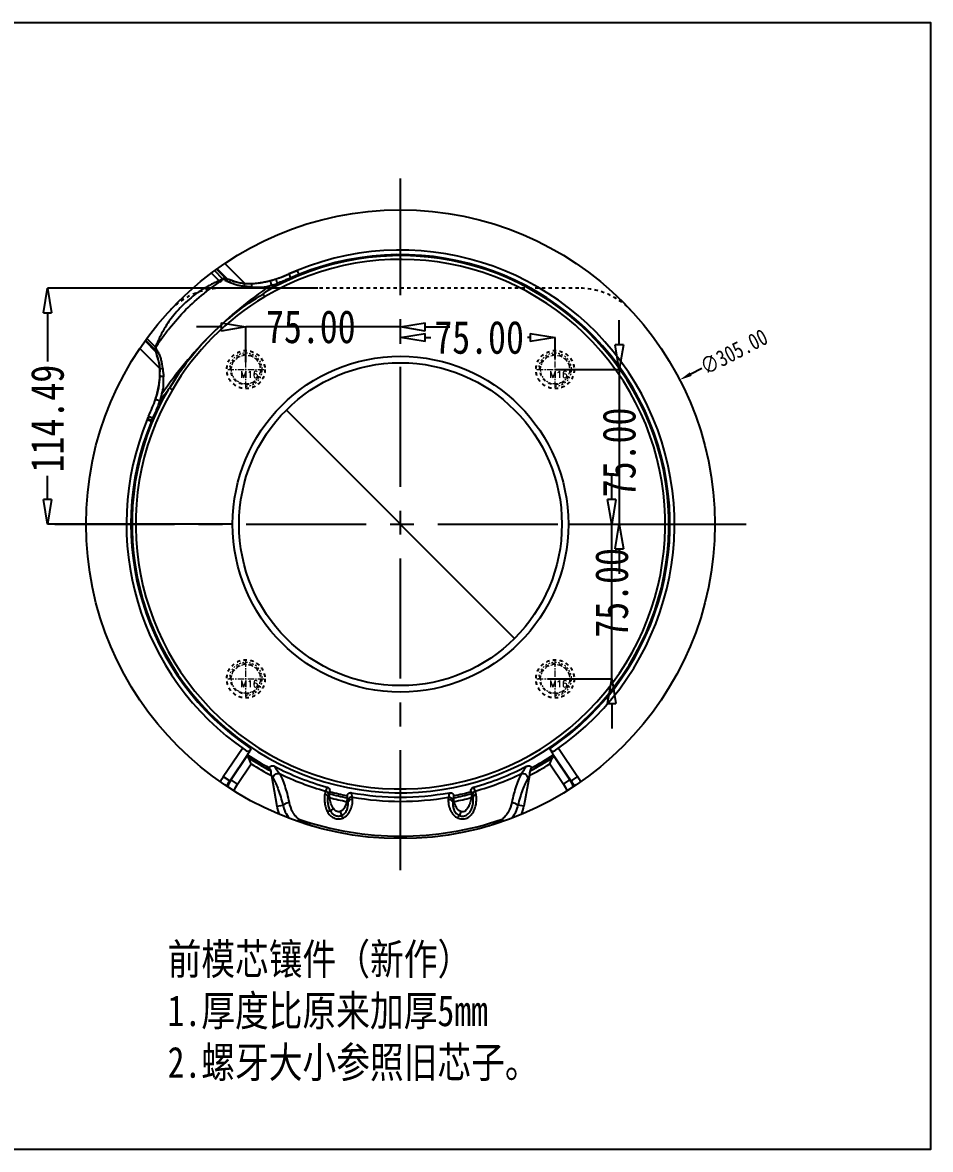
# Model space of a CAD drawing. Header units: millimetres. Extents: x 1540 to 3369, y -3458 to 1222.
# Drawn here: x 2300 to 2741, y -2114 to -1568 of the extents above; entities that cross this region are included whole.
import ezdxf

# ---------------------------------------------------------------- set-up
doc = ezdxf.new("R2010")
doc.units = ezdxf.units.MM
doc.header["$LTSCALE"] = 16.335
doc.header["$PDMODE"] = 3
doc.header["$PDSIZE"] = 0.3125
doc.linetypes.add('CENTER', pattern=[0.6, 0.375, -0.075, 0.075, -0.075])
doc.linetypes.add('HIDDEN', pattern=[0.2, 0.1, -0.1])
doc.layers.get('0').update_dxf_attribs({"linetype": 'CONTINUOUS'})
doc.layers.get('Defpoints').update_dxf_attribs({"linetype": 'CONTINUOUS'})
doc.layers.add('DEFAULT_2', color=8, linetype='HIDDEN')
doc.layers.add('screw', color=33, linetype='CONTINUOUS', lineweight=13)
doc.styles.get("Standard").update_dxf_attribs({"font": 'txt', "width": 0.8})
doc.styles.add('TXT', font='txt.shx', dxfattribs={"bigfont": 'gbcbig.shx'})
doc.dimstyles.get("Standard").update_dxf_attribs({"dimtxt": 0.15625, "dimasz": 0.1875, "dimexe": 0.125, "dimexo": 0.0625, "dimtad": 0, "dimtih": 1, "dimtoh": 1, "dimdsep": 46, "dimtxsty": 'Standard', "dimcen": 0.09, "dimadec": 0, "dimazin": 0, "dimtp": 0.01, "dimtm": 0.01, "dimtfac": 1, "dimtofl": 0, "dimtmove": 0, "dimatfit": 3, "dimfxl": 0, "dimtolj": 1, "dimarcsym": 0})
doc.dimstyles.new('STANDARD$0', dxfattribs={"dimscale": 2, "dimtxt": 3, "dimasz": 3, "dimexe": 1.25, "dimexo": 0.625, "dimgap": 0.5, "dimtad": 0, "dimdsep": 46, "dimlunit": 6, "dimtxsty": 'Standard', "dimblk": 'CLOSEDBLANK', "dimcen": 0, "dimclrt": 2, "dimazin": 2, "dimtfac": 2, "dimtmove": 1, "dimatfit": 3, "dimfxl": 0, "dimtolj": 1, "dimtzin": 0, "dimarcsym": 0})

# ---------------------------------------------------------------- blocks, each defined once
blk = doc.blocks.new('*D251')
at = {"color": 4, "lineweight": -2}
blk.add_line((2629.9, -1735.62), (2624.57, -1738.38), dxfattribs=at)
at = {"color": 4}
blk.add_solid([(2624.11, -1737.49), (2625.03, -1739.27), (2619.24, -1741.13)], dxfattribs=at)
at = {"layer": 'Defpoints', "color": 0}
for p in [(2619.24, -1741.13), (2348.29, -1881.18)]:
    blk.add_point(p, dxfattribs=at)
at = {"color": 6, "insert": (2645.54, -1727.54), "char_height": 8, "attachment_point": 5, "rotation": 27.3324}
blk.add_mtext('\\A1;∅305.00', dxfattribs=at)
blk = doc.blocks.new('_ClosedBlank')
at = {"color": 0, "linetype": 'ByBlock', "lineweight": -2}
for p, q in [((-1, 0.167), (0, 0)), ((-1, 0.167), (-1, -0.167)), ((0, 0), (-1, -0.167))]:
    blk.add_line(p, q, dxfattribs=at)
blk = doc.blocks.new('*D252')
at = {"color": 4, "lineweight": -2}
for p, q in [((2443.75, -1696.65), (2312.55, -1696.65)), ((2312.55, -1708.65), (2312.55, -1732.2)), ((2312.55, -1799.13), (2312.55, -1787.67)), ((2369.1, -1811.13), (2312.55, -1811.13))]:
    blk.add_line(p, q, dxfattribs=at)
at = {"layer": 'Defpoints', "color": 0}
for p in [(2443.75, -1696.65), (2312.55, -1811.13), (2369.1, -1811.13)]:
    blk.add_point(p, dxfattribs=at)
at = {"color": 4, "lineweight": -2, "xscale": 12, "yscale": 12, "zscale": 12}
for p, rotation in [((2312.55, -1696.65), 90), ((2312.55, -1811.13), 270)]:
    blk.add_blockref('_ClosedBlank', p, dxfattribs=dict(at, rotation=rotation))
at = {"color": 6, "insert": (2312.55, -1759.93), "char_height": 16, "attachment_point": 5, "rotation": 90}
blk.add_mtext('\\A1;114.49', dxfattribs=at)
blk = doc.blocks.new('screw_m16_g')
at = {"layer": 'screw', "color": 1, "linetype": 'CENTER', "ltscale": 0.497582}
for p, q in [((0, -8.8), (0, 8.8)), ((-8.8, 0), (8.8, 0))]:
    blk.add_line(p, q, dxfattribs=at)
at = {"layer": 'screw', "linetype": 'HIDDEN', "ltscale": 0.497582}
blk.add_circle((0, 0), 7, dxfattribs=at)
at = {"layer": 'screw', "color": 92, "linetype": 'HIDDEN', "ltscale": 0.497582}
blk.add_arc((0, 0), 8, 270, 180, dxfattribs=at)
at = {"layer": 'screw', "color": 6, "style": 'TXT'}
blk.add_text('M16', height=3.2, dxfattribs=at).set_placement((-2.72, -4))
blk = doc.blocks.new('*D254')
at = {"color": 4, "lineweight": -2}
for p, q in [((2589.93, -1724.16), (2589.93, -1712.16)), ((2558.76, -1736.16), (2589.93, -1736.16)), ((2589.93, -1736.16), (2589.93, -1811.15)), ((2576.98, -1811.15), (2589.93, -1811.15)), ((2589.93, -1823.15), (2589.93, -1835.15))]:
    blk.add_line(p, q, dxfattribs=at)
at = {"layer": 'Defpoints', "color": 0}
for p in [(2558.76, -1736.16), (2576.98, -1811.15), (2589.93, -1811.15)]:
    blk.add_point(p, dxfattribs=at)
at = {"color": 4, "lineweight": -2, "xscale": 12, "yscale": 12, "zscale": 12}
for p, rotation in [((2589.93, -1736.16), 270), ((2589.93, -1811.15), 90)]:
    blk.add_blockref('_ClosedBlank', p, dxfattribs=dict(at, rotation=rotation))
at = {"color": 6, "insert": (2589.93, -1776.34), "char_height": 16, "attachment_point": 5, "rotation": 90}
blk.add_mtext('\\A1;75.00', dxfattribs=at)
blk = doc.blocks.new('*D255')
at = {"color": 4, "lineweight": -2}
for p, q in [((2483.77, -1720.12), (2483.77, -1720.6)), ((2495.77, -1720.6), (2498.45, -1720.6)), ((2546.76, -1720.6), (2545.38, -1720.6)), ((2558.76, -1730.71), (2558.76, -1720.6))]:
    blk.add_line(p, q, dxfattribs=at)
at = {"layer": 'Defpoints', "color": 0}
for p in [(2483.77, -1720.12), (2483.77, -1720.6), (2558.76, -1730.71)]:
    blk.add_point(p, dxfattribs=at)
at = {"color": 4, "lineweight": -2, "xscale": 12, "yscale": 12, "zscale": 12, "rotation": 180}
blk.add_blockref('_ClosedBlank', (2483.77, -1720.6), dxfattribs=at)
at = {"color": 4, "lineweight": -2, "xscale": 12, "yscale": 12, "zscale": 12}
blk.add_blockref('_ClosedBlank', (2558.76, -1720.6), dxfattribs=at)
at = {"color": 6, "insert": (2521.92, -1720.6), "char_height": 16, "attachment_point": 5}
blk.add_mtext('\\A1;75.00', dxfattribs=at)
blk = doc.blocks.new('*D256')
at = {"color": 4, "lineweight": -2}
for p, q in [((2396.76, -1715.46), (2384.76, -1715.46)), ((2408.76, -1732.58), (2408.76, -1715.46)), ((2483.77, -1715.46), (2408.76, -1715.46)), ((2483.77, -1723.64), (2483.77, -1715.46)), ((2495.77, -1715.46), (2507.77, -1715.46))]:
    blk.add_line(p, q, dxfattribs=at)
at = {"layer": 'Defpoints', "color": 0}
for p in [(2408.76, -1715.46), (2483.77, -1723.64), (2408.76, -1732.58)]:
    blk.add_point(p, dxfattribs=at)
at = {"color": 4, "lineweight": -2, "xscale": 12, "yscale": 12, "zscale": 12}
blk.add_blockref('_ClosedBlank', (2408.76, -1715.46), dxfattribs=at)
at = {"color": 4, "lineweight": -2, "xscale": 12, "yscale": 12, "zscale": 12, "rotation": 180}
blk.add_blockref('_ClosedBlank', (2483.77, -1715.46), dxfattribs=at)
at = {"color": 6, "insert": (2440.29, -1715.46), "char_height": 16, "attachment_point": 5}
blk.add_mtext('\\A1;75.00', dxfattribs=at)
blk = doc.blocks.new('*D257')
at = {"color": 4, "lineweight": -2}
for p, q in [((2586.29, -1799.15), (2586.29, -1787.15)), ((2576.98, -1811.15), (2586.29, -1811.15)), ((2586.29, -1886.16), (2586.29, -1811.15)), ((2555.31, -1886.16), (2586.29, -1886.16)), ((2586.29, -1898.16), (2586.29, -1910.16))]:
    blk.add_line(p, q, dxfattribs=at)
at = {"layer": 'Defpoints', "color": 0}
for p in [(2576.98, -1811.15), (2586.29, -1811.15), (2555.31, -1886.16)]:
    blk.add_point(p, dxfattribs=at)
at = {"color": 4, "lineweight": -2, "xscale": 12, "yscale": 12, "zscale": 12}
for p, rotation in [((2586.29, -1811.15), 270), ((2586.29, -1886.16), 90)]:
    blk.add_blockref('_ClosedBlank', p, dxfattribs=dict(at, rotation=rotation))
at = {"color": 6, "insert": (2586.29, -1844.47), "char_height": 16, "attachment_point": 5, "rotation": 90}
blk.add_mtext('\\A1;75.00', dxfattribs=at)

msp = doc.modelspace()

# ---------------------------------------------------------------- linework, layer by layer
at = {"color": 1, "linetype": 'CENTER', "ltscale": 9.485155}
for p, q in [((2483.769, -1978.905), (2483.769, -1643.405)), ((2316.019, -1811.155), (2651.519, -1811.155))]:
    msp.add_line(p, q, dxfattribs=at)
at = {"color": 7, "linetype": 'Continuous'}
for p, q in [((2393.584, -1688.179), (2397.504, -1692.099)), ((2394.492, -1687.52), (2398.843, -1691.87)), ((2394.846, -1687.263), (2400.105, -1692.518)), ((2398.526, -1684.703), (2408.245, -1694.422)), ((2429.568, -1689.782), (2433.638, -1688.048)), ((2433.591, -1688.069), (2429.57, -1689.782)), ((2433.691, -1688.028), (2433.59, -1688.068)), ((2433.593, -1688.079), (2433.655, -1688.23)), ((2433.655, -1688.23), (2433.83, -1688.651)), ((2433.83, -1688.651), (2434.396, -1690.009)), ((2395.838, -1693.101), (2392.053, -1689.316)), ((2429.57, -1689.782), (2429.568, -1689.782)), ((2429.57, -1689.782), (2430.398, -1691.71)), ((2434.396, -1690.005), (2434.425, -1690.077)), ((2360.686, -1721.116), (2364.906, -1725.336)), ((2367.054, -1735.637), (2357.322, -1725.905)), ((2359.881, -1722.227), (2365.133, -1727.48)), ((2360.138, -1721.87), (2364.528, -1726.26)), ((2367.057, -1735.636), (2367.054, -1735.636)), ((2361.609, -1758.762), (2361.608, -1758.762)), ((2361.609, -1758.762), (2363.536, -1759.597)), ((2428.407, -1755.781), (2539.142, -1866.516)), ((2360.956, -1760.329), (2362.965, -1761.16)), ((2361.118, -1759.933), (2363.063, -1760.72)), ((2402.334, -1811.131), (2355.335, -1811.135)), ((2565.216, -1811.162), (2612.214, -1811.162)), ((2397.84, -1933.543), (2407.144, -1919.75)), ((2400.956, -1935.645), (2409.968, -1922.285)), ((2409.592, -1923.322), (2401.608, -1935.159)), ((2409.563, -1922.928), (2409.968, -1922.285)), ((2409.592, -1923.322), (2409.563, -1922.928)), ((2557.582, -1922.285), (2566.586, -1935.634)), ((2557.582, -1922.285), (2557.986, -1922.928)), ((2557.958, -1923.322), (2557.986, -1922.928)), ((2557.958, -1923.322), (2565.935, -1935.148)), ((2560.406, -1919.75), (2569.702, -1933.532)), ((2404.724, -1937.261), (2411.357, -1927.427)), ((2556.193, -1927.427), (2562.818, -1937.25)), ((2397.84, -1933.543), (2400.956, -1935.645)), ((2421.197, -1933.005), (2423.823, -1947.9)), ((2546.319, -1933.023), (2543.696, -1947.9)), ((2569.702, -1933.532), (2566.586, -1935.634)), ((2401.608, -1935.159), (2400.956, -1935.645)), ((2404.724, -1937.261), (2401.608, -1935.159)), ((2448.167, -1938.641), (2447.429, -1940.557)), ((2520.092, -1940.565), (2519.354, -1938.649)), ((2562.818, -1937.25), (2565.935, -1935.148)), ((2565.935, -1935.148), (2566.586, -1935.634)), ((2449.366, -1943.296), (2448.55, -1943.407)), ((2449.555, -1940.341), (2448.873, -1942.103)), ((2449.371, -1941.87), (2449.622, -1940.901)), ((2449.555, -1940.341), (2449.622, -1940.901)), ((2457.702, -1945.678), (2458.369, -1945.853)), ((2457.975, -1943.837), (2457.921, -1943.361)), ((2509.821, -1945.682), (2509.154, -1945.857)), ((2509.602, -1943.362), (2509.548, -1943.842)), ((2517.899, -1940.908), (2517.967, -1940.349)), ((2517.899, -1940.908), (2518.15, -1941.877)), ((2518.648, -1942.111), (2517.967, -1940.349)), ((2518.155, -1943.304), (2518.971, -1943.414)), ((2423.823, -1947.9), (2426.749, -1947.384)), ((2451.283, -1949.088), (2449.714, -1950.194)), ((2454.468, -1950.539), (2455.09, -1952.45)), ((2513.039, -1950.534), (2512.405, -1952.439)), ((2543.696, -1947.9), (2540.771, -1947.384))]:
    msp.add_line(p, q, dxfattribs=at)
msp.add_lwpolyline([(2077.772, -1567.842), (2740.888, -1567.842), (2740.888, -2114.391), (2077.772, -2114.391)], close=True)
for centre, radius in [((2483.769, -1811.155), 152.5), ((2483.775, -1811.148), 81.441), ((2483.775, -1811.148), 78.301)]:
    msp.add_circle(centre, radius, dxfattribs=at)
for centre, radius, start, end in [((2483.775, -1811.148), 130.246, 149.97732, 120.33513), ((2483.775, -1811.148), 128.439, 149.47398, 120.86567), ((2483.775, -1811.148), 132.916, 304.45018, 112.13602), ((2483.775, -1811.148), 130.739, 303.6212, 112.17626), ((2438.849, -1762.724), 81.837, 120.34572, 121.70658), ((2523.112, -1811.912), 173.157, 136.14972, 136.57764), ((2408.086, -1643.719), 50.868, 278.76657, 279.81122), ((2408.161, -1644.048), 50.531, 279.79148, 284.24954), ((2410.104, -1652.006), 42.341, 284.35212, 288.038), ((2418.095, -1745.178), 56.708, 126.04419, 130.38685), ((2416.348, -1742.676), 53.657, 122.96856, 126.10873), ((2414.855, -1740.396), 50.931, 122.28749, 122.95475), ((2416.294, -1742.742), 53.684, 119.50868, 122.24825), ((2532.783, -1860.134), 199.28, 124.25731, 134.89096), ((2409.877, -1659.578), 34.9, 272.36404, 273.29258), ((2409.793, -1658.084), 36.397, 273.28926, 273.71783), ((2409.711, -1656.838), 37.645, 273.71985, 274.61927), ((2410.765, -1650.138), 46.344, 282.26009, 283.13526), ((2412.683, -1658.485), 37.78, 283.17883, 286.94638), ((2482.832, -1810.213), 127.152, 120.71748, 149.62152), ((2419.021, -1746.369), 58.214, 130.3217, 140.03206), ((2417.447, -1745.114), 56.202, 139.98163, 144.12231), ((2415.556, -1743.727), 53.861, 147.87317, 150.99788), ((2415.763, -1743.94), 54.15, 144.08548, 147.79956), ((2532.783, -1860.134), 199.28, 135.08055, 145.75063), ((2483.162, -1810.638), 129.188, 135.09278, 149.53776), ((2438.858, -1754.026), 79.347, 157.22005, 158.59982), ((2483.775, -1811.148), 132.916, 157.52136, 235.54966), ((2483.775, -1811.148), 130.743, 157.52128, 236.3789), ((2314.754, -1741.214), 50, 337.52403, 338.01436), ((2315.061, -1741.333), 51.846, 337.51564, 338.00673), ((2483.775, -1811.149), 134.172, 236.41941, 241.68225), ((2055.721, -1699.394), 418.535, 327.82196, 328.18749), ((2483.775, -1811.149), 134.172, 298.30069, 303.58059), ((2911.786, -1699.42), 418.484, 211.81137, 212.17806), ((2483.775, -1811.149), 135.173, 236.92117, 242.27794), ((2483.775, -1811.149), 136.986, 238.08535, 242.81783), ((2605.323, -1838.229), 206.359, 206.1773, 206.65519), ((2483.775, -1811.148), 132.372, 242.49154, 254.39541), ((2483.775, -1811.148), 132.372, 285.59199, 297.49219), ((2483.775, -1811.149), 136.986, 297.16635, 301.91465), ((2483.775, -1811.149), 135.173, 297.70562, 303.07883), ((2356.429, -1835.433), 212.773, 333.36385, 333.82702), ((2425.464, -1952.207), 33.338, 145.95605, 151.03745), ((2483.775, -1811.149), 134.416, 244.07989, 254.31217), ((2483.775, -1811.149), 134.416, 285.67538, 295.9045), ((2542.083, -1952.193), 33.333, 28.94024, 34.04511), ((2427.192, -1954.966), 32.583, 143.62972, 148.85988), ((2540.363, -1954.947), 32.568, 31.11547, 36.37112), ((2457.354, -1942.511), 8.026, 185.61391, 188.93258), ((2483.775, -1811.149), 135.173, 255.25496, 258.9967), ((2483.775, -1811.149), 136.986, 255.47786, 259.03282), ((2483.775, -1811.148), 134.172, 255.25338, 258.86392), ((2506.499, -1937.889), 48.885, 185.75826, 186.42628), ((2483.775, -1811.149), 132.372, 259.66568, 280.32232), ((2483.775, -1811.149), 134.416, 260.0174, 279.97127), ((2483.775, -1811.149), 135.173, 280.99178, 284.73258), ((2461.04, -1937.903), 48.868, 353.58651, 354.24956), ((2483.775, -1811.148), 134.172, 281.12437, 284.73413), ((2483.775, -1811.149), 136.986, 280.95602, 284.50973), ((2510.166, -1942.517), 8.027, 351.05875, 354.37673), ((2441.265, -1944.825), 17.711, 190, 203.45761), ((2526.254, -1944.825), 17.711, 336.48732, 350), ((2364.018, -1905.742), 85.496, 324.64798, 325.46289), ((2441.082, -1944.571), 11.705, 235.46029, 242.86579), ((2483.775, -1811.149), 151.33, 250.97569, 289.00005), ((2350.396, -1911.24), 95.907, 332.34503, 332.86083), ((2512.188, -1805.922), 167.524, 242.85023, 244.76352), ((2455.198, -1805.638), 167.838, 295.21706, 297.14588), ((2526.44, -1944.577), 11.699, 297.13089, 304.36168), ((2618.513, -1910.526), 97.47, 207.14002, 207.65321), ((2606.755, -1903.811), 89.308, 214.37467, 215.1542)]:
    msp.add_arc(centre, radius, start, end, dxfattribs=at)
msp.add_ellipse((2407.479, -1778.658), major_axis=(49.009, -9.905), ratio=0.9999984, start_param=2.9317596, end_param=2.9571424, dxfattribs=at)
for points, knots in [([(2379.71, -1707.084), (2382.442, -1704.351), (2386.734, -1700.512), (2392.748, -1695.929), (2395.811, -1693.856), (2397.347, -1692.889)], [0, 0, 0, 0, 0.511104, 0.7599392, 1, 1, 1, 1]), ([(2393.911, -1693.953), (2393.329, -1694.22), (2392.074, -1694.817), (2390.847, -1695.47), (2390.193, -1695.834)], [0, 0, 0, 0, 0.4612955, 1, 1, 1, 1]), ([(2395.805, -1693.123), (2395.664, -1693.177), (2395.32, -1693.331), (2394.763, -1693.566), (2394.351, -1693.758), (2394.141, -1693.845)], [0, 0, 0, 0, 0.2490045, 0.6237518, 1, 1, 1, 1]), ([(2398.843, -1691.87), (2398.776, -1691.912), (2398.659, -1692.031), (2398.574, -1692.266), (2398.576, -1692.518), (2398.594, -1692.686), (2398.604, -1692.77)], [0, 0, 0, 0, 0.2405403, 0.485499, 0.7405895, 1, 1, 1, 1]), ([(2400.105, -1692.519), (2400.08, -1692.559), (2400.002, -1692.641), (2399.821, -1692.693), (2399.612, -1692.674), (2399.395, -1692.635), (2399.173, -1692.616), (2398.989, -1692.608), (2398.842, -1692.611), (2398.738, -1692.628), (2398.631, -1692.659), (2398.6, -1692.736), (2398.604, -1692.77)], [0, 0, 0, 0, 0.0874073, 0.1995753, 0.3316098, 0.4689127, 0.6049573, 0.7398977, 0.8067999, 0.8724519, 0.9366499, 1, 1, 1, 1]), ([(2398.604, -1692.77), (2398.787, -1692.849), (2399.522, -1693.169), (2400.248, -1693.51), (2400.797, -1693.757)], [0, 0, 0, 0, 0.2490254, 1, 1, 1, 1]), ([(2401.194, -1692.661), (2401.092, -1692.625), (2400.889, -1692.562), (2400.64, -1692.488), (2400.442, -1692.452), (2400.284, -1692.435), (2400.143, -1692.458), (2400.105, -1692.518)], [0, 0, 0, 0, 0.2865969, 0.5621085, 0.6916601, 0.8120849, 1, 1, 1, 1]), ([(2401.193, -1692.664), (2401.187, -1692.709), (2401.147, -1692.834), (2401.067, -1693.069), (2400.944, -1693.389), (2400.849, -1693.628), (2400.797, -1693.757)], [0, 0, 0, 0, 0.1158751, 0.335978, 0.6419616, 1, 1, 1, 1]), ([(2400.797, -1693.757), (2401.371, -1694.029), (2402.547, -1694.515), (2404.377, -1695.056), (2406.241, -1695.447), (2407.496, -1695.639), (2408.125, -1695.718)], [0, 0, 0, 0, 0.2502425, 0.5003272, 0.7502054, 1, 1, 1, 1]), ([(2401.955, -1692.953), (2401.828, -1692.903), (2401.574, -1692.808), (2401.321, -1692.707), (2401.194, -1692.661)], [0, 0, 0, 0, 0.50292, 1, 1, 1, 1]), ([(2401.955, -1692.953), (2402.446, -1693.144), (2404.478, -1693.867), (2406.618, -1694.319), (2408.245, -1694.422)], [0, 0, 0, 0, 0.2443285, 1, 1, 1, 1]), ([(2408.244, -1694.424), (2407.706, -1694.39), (2405.559, -1694.148), (2403.464, -1693.542), (2401.957, -1692.954)], [0, 0, 0, 0, 0.250307, 1, 1, 1, 1]), ([(2420.599, -1693.025), (2422.141, -1692.633), (2425.176, -1691.652), (2428.106, -1690.41), (2429.568, -1689.782)], [0, 0, 0, 0, 0.4999483, 1, 1, 1, 1]), ([(2421.296, -1695.27), (2421.232, -1695.003), (2421.129, -1694.601), (2420.983, -1694.077), (2420.876, -1693.717), (2420.78, -1693.42), (2420.704, -1693.209), (2420.65, -1693.086), (2420.62, -1693.037), (2420.604, -1693.025), (2420.599, -1693.026)], [0, 0, 0, 0, 0.3483052, 0.5275113, 0.6914444, 0.8264155, 0.9232607, 0.979211, 0.9932853, 1, 1, 1, 1]), ([(2423.215, -1692.266), (2423.748, -1692.093), (2425.897, -1691.345), (2427.994, -1690.459), (2429.569, -1689.782)], [0, 0, 0, 0, 0.2464882, 1, 1, 1, 1]), ([(2423.215, -1692.266), (2423.219, -1692.265), (2423.229, -1692.283), (2423.244, -1692.308), (2423.266, -1692.359), (2423.294, -1692.426), (2423.329, -1692.513), (2423.385, -1692.662), (2423.467, -1692.887), (2423.576, -1693.196), (2423.695, -1693.546), (2423.821, -1693.923), (2423.905, -1694.181), (2423.947, -1694.312)], [0, 0, 0, 0, 0.0059137, 0.0210664, 0.0456791, 0.0796206, 0.1225212, 0.1739079, 0.300029, 0.4525204, 0.6249895, 0.8103323, 1, 1, 1, 1]), ([(2430.398, -1691.711), (2430.119, -1691.86), (2429.544, -1692.126), (2428.66, -1692.469), (2427.795, -1692.858), (2427.215, -1693.111), (2426.926, -1693.239)], [0, 0, 0, 0, 0.2499694, 0.4999758, 0.7499926, 1, 1, 1, 1]), ([(2434.396, -1690.005), (2434.238, -1690.094), (2433.994, -1690.215), (2433.66, -1690.356), (2433.329, -1690.504), (2432.912, -1690.68), (2432.403, -1690.872), (2431.912, -1691.107), (2431.412, -1691.32), (2430.91, -1691.529), (2430.572, -1691.659), (2430.398, -1691.711)], [0, 0, 0, 0, 0.124971, 0.1874835, 0.2499938, 0.3749894, 0.5000226, 0.6250172, 0.7500222, 0.8750375, 1, 1, 1, 1]), ([(2392.139, -1718.954), (2395.883, -1715.235), (2403.835, -1708.247), (2412.574, -1702.271), (2417.115, -1699.578)], [0, 0, 0, 0, 0.4999126, 1, 1, 1, 1]), ([(2408.125, -1695.718), (2408.137, -1695.547), (2408.155, -1695.299), (2408.181, -1694.987), (2408.198, -1694.793), (2408.213, -1694.638), (2408.224, -1694.535), (2408.232, -1694.477), (2408.236, -1694.448), (2408.24, -1694.435), (2408.242, -1694.424), (2408.244, -1694.424)], [0, 0, 0, 0, 0.3962615, 0.5723703, 0.7239847, 0.8447987, 0.9315502, 0.9614814, 0.9825945, 0.9952422, 1, 1, 1, 1]), ([(2411.504, -1696.155), (2411.221, -1696.13), (2410.091, -1696.007), (2408.97, -1695.824), (2408.125, -1695.718)], [0, 0, 0, 0, 0.2504913, 1, 1, 1, 1]), ([(2411.315, -1694.451), (2411.327, -1694.451), (2411.346, -1694.504), (2411.366, -1694.583), (2411.391, -1694.742), (2411.416, -1694.951), (2411.442, -1695.213), (2411.475, -1695.619), (2411.494, -1695.938), (2411.504, -1696.155)], [0, 0, 0, 0, 0.0202736, 0.0734031, 0.1634788, 0.2889506, 0.4444232, 0.6214217, 1, 1, 1, 1]), ([(2411.504, -1696.155), (2412.269, -1696.219), (2413.42, -1696.238), (2414.951, -1696.233), (2416.478, -1696.209), (2418.01, -1696.092), (2419.497, -1695.726), (2420.234, -1695.517), (2420.606, -1695.425)], [0, 0, 0, 0, 0.2505014, 0.3755386, 0.5003845, 0.7497363, 0.8747979, 1, 1, 1, 1]), ([(2417.115, -1699.583), (2417.111, -1699.558), (2417.121, -1699.504), (2417.189, -1699.425), (2417.275, -1699.329), (2417.389, -1699.223), (2417.546, -1699.088), (2417.747, -1698.925), (2417.911, -1698.798), (2417.993, -1698.735)], [0, 0, 0, 0, 0.0612182, 0.1238889, 0.248837, 0.3739711, 0.4991587, 0.7495682, 1, 1, 1, 1]), ([(2417.115, -1699.583), (2417.289, -1699.876), (2417.519, -1700.264), (2417.772, -1700.705), (2417.857, -1700.85), (2417.882, -1700.9)], [0, 0, 0, 0, 0.6703881, 0.8884712, 1, 1, 1, 1]), ([(2423.695, -1694.624), (2423.751, -1694.584), (2423.832, -1694.518), (2423.932, -1694.419), (2423.948, -1694.347), (2423.947, -1694.312)], [0, 0, 0, 0, 0.5002129, 0.7511332, 1, 1, 1, 1]), ([(2365.054, -1725.466), (2366.04, -1723.867), (2368.167, -1720.676), (2372.888, -1714.401), (2376.869, -1709.926), (2379.71, -1707.084)], [0, 0, 0, 0, 0.2392631, 0.4881005, 1, 1, 1, 1]), ([(2366.473, -1721.541), (2366.41, -1721.689), (2366.275, -1721.981), (2366.012, -1722.566), (2365.825, -1723.008), (2365.7, -1723.303)], [0, 0, 0, 0, 0.2510404, 0.5013584, 1, 1, 1, 1]), ([(2368.451, -1717.615), (2368.067, -1718.306), (2367.38, -1719.602), (2366.755, -1720.928), (2366.476, -1721.542)], [0, 0, 0, 0, 0.5394714, 1, 1, 1, 1]), ([(2391.775, -1719.312), (2391.834, -1719.251), (2391.952, -1719.128), (2392.076, -1719.011), (2392.136, -1718.95)], [0, 0, 0, 0, 0.4999996, 1, 1, 1, 1]), ([(2365.225, -1726.194), (2365.108, -1726.161), (2364.866, -1726.13), (2364.627, -1726.199), (2364.527, -1726.259)], [0, 0, 0, 0, 0.5124705, 1, 1, 1, 1]), ([(2364.906, -1725.336), (2364.859, -1725.404), (2364.791, -1725.558), (2364.672, -1725.869), (2364.586, -1726.104), (2364.528, -1726.26)], [0, 0, 0, 0, 0.2489465, 0.4999338, 1, 1, 1, 1]), ([(2365.054, -1725.467), (2365.068, -1725.527), (2365.072, -1725.652), (2365.121, -1725.833), (2365.184, -1726.01), (2365.21, -1726.133), (2365.225, -1726.194)], [0, 0, 0, 0, 0.2474404, 0.4966036, 0.7493884, 1, 1, 1, 1]), ([(2366.222, -1727.752), (2366.032, -1727.368), (2365.624, -1726.616), (2365.236, -1725.853), (2365.054, -1725.467)], [0, 0, 0, 0, 0.5012335, 1, 1, 1, 1]), ([(2365.133, -1727.48), (2365.167, -1727.46), (2365.235, -1727.403), (2365.291, -1727.265), (2365.297, -1727.098), (2365.27, -1726.856), (2365.199, -1726.562), (2365.189, -1726.308), (2365.225, -1726.194)], [0, 0, 0, 0, 0.0868014, 0.1920922, 0.3201214, 0.4564464, 0.7325499, 1, 1, 1, 1]), ([(2365.133, -1727.48), (2365.094, -1727.503), (2365.06, -1727.619), (2365.085, -1727.85), (2365.139, -1728.039), (2365.179, -1728.168)], [0, 0, 0, 0, 0.1908342, 0.4350607, 1, 1, 1, 1]), ([(2365.179, -1728.168), (2365.232, -1728.154), (2365.364, -1728.107), (2365.713, -1727.973), (2366.007, -1727.846), (2366.222, -1727.752)], [0, 0, 0, 0, 0.1456382, 0.3739695, 1, 1, 1, 1]), ([(2365.179, -1728.168), (2365.242, -1728.369), (2365.388, -1728.771), (2365.534, -1729.173), (2365.611, -1729.376)], [0, 0, 0, 0, 0.4923084, 1, 1, 1, 1]), ([(2367.054, -1735.637), (2366.988, -1734.548), (2366.645, -1732.415), (2365.987, -1730.365), (2365.611, -1729.376)], [0, 0, 0, 0, 0.5076154, 1, 1, 1, 1]), ([(2366.222, -1727.752), (2366.52, -1728.342), (2367.037, -1729.557), (2367.814, -1732.142), (2368.17, -1734.153), (2368.343, -1735.52)], [0, 0, 0, 0, 0.2450113, 0.488776, 1, 1, 1, 1]), ([(2361.608, -1758.762), (2362.006, -1757.845), (2362.808, -1756.013), (2363.977, -1753.25), (2364.986, -1750.423), (2365.791, -1747.531), (2366.42, -1744.596), (2367.022, -1740.645), (2367.175, -1737.63), (2367.054, -1735.637)], [0, 0, 0, 0, 0.1250315, 0.2500731, 0.3751015, 0.5001364, 0.6251705, 0.7502018, 1, 1, 1, 1]), ([(2367.057, -1735.636), (2367.057, -1735.634), (2367.067, -1735.632), (2367.08, -1735.628), (2367.109, -1735.624), (2367.167, -1735.616), (2367.269, -1735.605), (2367.423, -1735.59), (2367.615, -1735.574), (2367.926, -1735.549), (2368.172, -1735.532), (2368.343, -1735.52)], [0, 0, 0, 0, 0.0047842, 0.0174382, 0.0385468, 0.0684624, 0.1551514, 0.2758752, 0.4274, 0.6034705, 1, 1, 1, 1]), ([(2368.343, -1735.52), (2368.395, -1735.862), (2368.487, -1736.547), (2368.642, -1737.572), (2368.782, -1738.599), (2368.833, -1739.289), (2368.851, -1739.634)], [0, 0, 0, 0, 0.2498974, 0.5000389, 0.7501262, 1, 1, 1, 1]), ([(2367.044, -1739.382), (2366.929, -1741.265), (2366.415, -1745.016), (2365.501, -1748.688), (2364.93, -1750.489)], [0, 0, 0, 0, 0.499617, 1, 1, 1, 1]), ([(2368.851, -1739.634), (2368.624, -1739.618), (2368.29, -1739.592), (2367.863, -1739.548), (2367.583, -1739.513), (2367.359, -1739.479), (2367.189, -1739.446), (2367.1, -1739.42), (2367.045, -1739.396), (2367.044, -1739.382)], [0, 0, 0, 0, 0.371493, 0.5479538, 0.7042281, 0.8311868, 0.9229401, 0.9777432, 1, 1, 1, 1]), ([(2368.057, -1747.979), (2368.235, -1747.298), (2368.508, -1746.279), (2368.75, -1744.895), (2368.843, -1743.847), (2368.879, -1742.795), (2368.89, -1741.39), (2368.877, -1740.336), (2368.851, -1739.634)], [0, 0, 0, 0, 0.2504373, 0.3751598, 0.4998035, 0.6247341, 0.7498113, 1, 1, 1, 1]), ([(2367.287, -1750.966), (2367.433, -1750.473), (2367.642, -1749.73), (2367.886, -1748.731), (2367.998, -1748.229), (2368.057, -1747.979)], [0, 0, 0, 0, 0.5000993, 0.750066, 1, 1, 1, 1]), ([(2371.004, -1745.981), (2371.064, -1745.902), (2371.183, -1745.747), (2371.337, -1745.555), (2371.466, -1745.407), (2371.565, -1745.298), (2371.656, -1745.216), (2371.731, -1745.15), (2371.781, -1745.142), (2371.806, -1745.143)], [0, 0, 0, 0, 0.250352, 0.5006759, 0.6258232, 0.7509278, 0.8758436, 0.9384099, 1, 1, 1, 1]), ([(2373.138, -1745.911), (2373.087, -1745.885), (2372.94, -1745.8), (2372.495, -1745.547), (2372.102, -1745.317), (2371.806, -1745.143)], [0, 0, 0, 0, 0.111501, 0.3297478, 1, 1, 1, 1]), ([(2361.609, -1758.762), (2362.209, -1757.377), (2363.414, -1754.66), (2364.487, -1751.883), (2364.93, -1750.489)], [0, 0, 0, 0, 0.5078368, 1, 1, 1, 1]), ([(2365.89, -1754.249), (2365.704, -1754.699), (2365.424, -1755.373), (2365.048, -1756.272), (2364.772, -1756.949), (2364.457, -1757.609), (2364.043, -1758.49), (2363.768, -1759.169), (2363.536, -1759.597)], [0, 0, 0, 0, 0.2500092, 0.375021, 0.5000358, 0.6250304, 0.7500412, 1, 1, 1, 1]), ([(2364.93, -1750.489), (2364.934, -1750.477), (2364.942, -1750.457), (2364.968, -1750.455), (2364.984, -1750.469), (2365.001, -1750.49), (2365.029, -1750.528), (2365.084, -1750.572), (2365.175, -1750.601), (2365.279, -1750.637), (2365.4, -1750.682), (2365.536, -1750.732), (2365.686, -1750.785), (2365.909, -1750.861), (2366.209, -1750.965), (2366.591, -1751.077), (2366.849, -1751.163), (2366.979, -1751.209)], [0, 0, 0, 0, 0.0168128, 0.023325, 0.0320193, 0.0446083, 0.0601497, 0.0954724, 0.1375021, 0.1878792, 0.2461535, 0.3116836, 0.383747, 0.4615812, 0.631202, 0.8132527, 1, 1, 1, 1]), ([(2366.98, -1751.209), (2367.013, -1751.208), (2367.082, -1751.192), (2367.161, -1751.125), (2367.225, -1751.046), (2367.267, -1750.993), (2367.287, -1750.966)], [0, 0, 0, 0, 0.250424, 0.4990325, 0.7506773, 1, 1, 1, 1]), ([(2363.099, -1760.735), (2363.118, -1760.688), (2363.144, -1760.589), (2363.204, -1760.422), (2363.287, -1760.236), (2363.373, -1760.024), (2363.471, -1759.817), (2363.505, -1759.667), (2363.536, -1759.597)], [0, 0, 0, 0, 0.1249966, 0.2499123, 0.4375353, 0.6250627, 0.8124828, 1, 1, 1, 1]), ([(2408.586, -1920.753), (2408.707, -1920.836), (2408.945, -1920.991), (2409.312, -1921.174), (2409.688, -1921.271), (2410.221, -1921.232), (2410.704, -1920.889), (2411.103, -1920.437), (2411.293, -1920.164), (2411.383, -1920.02)], [0, 0, 0, 0, 0.1294727, 0.2491468, 0.359646, 0.4669634, 0.7088746, 0.8514053, 1, 1, 1, 1]), ([(2409.592, -1923.322), (2409.598, -1923.406), (2409.66, -1923.792), (2409.836, -1924.153), (2409.998, -1924.413)], [0, 0, 0, 0, 0.215241, 1, 1, 1, 1]), ([(2556.163, -1920.014), (2556.337, -1920.294), (2556.699, -1920.78), (2557.323, -1921.225), (2557.857, -1921.265), (2558.232, -1921.166), (2558.601, -1920.986), (2558.842, -1920.836), (2558.964, -1920.753)], [0, 0, 0, 0, 0.2907219, 0.5326635, 0.6401064, 0.7505694, 0.8704241, 1, 1, 1, 1]), ([(2557.958, -1923.322), (2557.952, -1923.406), (2557.889, -1923.792), (2557.714, -1924.153), (2557.551, -1924.413)], [0, 0, 0, 0, 0.215241, 1, 1, 1, 1]), ([(2411.357, -1927.427), (2411.135, -1926.883), (2410.816, -1926.084), (2410.365, -1925.078), (2410.127, -1924.619), (2409.998, -1924.413)], [0, 0, 0, 0, 0.532206, 0.7798349, 1, 1, 1, 1]), ([(2420.129, -1929.264), (2420.233, -1929.045), (2420.527, -1928.637), (2421.199, -1928.286), (2421.951, -1928.273), (2422.418, -1928.442), (2422.635, -1928.555)], [0, 0, 0, 0, 0.2494917, 0.4990879, 0.7493589, 1, 1, 1, 1]), ([(2422.635, -1928.555), (2422.833, -1928.848), (2423.619, -1930.017), (2424.416, -1931.178), (2425.019, -1932.043)], [0, 0, 0, 0, 0.2511932, 1, 1, 1, 1]), ([(2544.881, -1928.572), (2544.684, -1928.866), (2543.897, -1930.033), (2543.101, -1931.194), (2542.497, -1932.059)], [0, 0, 0, 0, 0.251263, 1, 1, 1, 1]), ([(2544.881, -1928.572), (2545.098, -1928.46), (2545.565, -1928.291), (2546.317, -1928.306), (2546.987, -1928.657), (2547.281, -1929.064), (2547.385, -1929.283)], [0, 0, 0, 0, 0.2506883, 0.5011531, 0.750647, 1, 1, 1, 1]), ([(2556.193, -1927.427), (2556.414, -1926.883), (2556.734, -1926.084), (2557.184, -1925.078), (2557.422, -1924.619), (2557.551, -1924.413)], [0, 0, 0, 0, 0.532206, 0.7798349, 1, 1, 1, 1]), ([(2421.197, -1933.005), (2421.123, -1932.594), (2421.119, -1931.858), (2421.04, -1931.095), (2420.895, -1930.806)], [0, 0, 0, 0, 0.5636397, 1, 1, 1, 1]), ([(2421.964, -1934.315), (2421.964, -1933.981), (2422.182, -1933.277), (2422.929, -1932.466), (2423.932, -1931.983), (2424.683, -1931.96), (2425.019, -1932.043)], [0, 0, 0, 0, 0.2347909, 0.4936493, 0.7564237, 1, 1, 1, 1]), ([(2421.964, -1934.315), (2422.449, -1935.137), (2423.369, -1937), (2424.595, -1940.083), (2425.75, -1943.597), (2426.428, -1946.087), (2426.749, -1947.384)], [0, 0, 0, 0, 0.2051813, 0.4455308, 0.7127916, 1, 1, 1, 1]), ([(2425.019, -1932.043), (2425.535, -1932.882), (2426.488, -1934.836), (2427.701, -1938.12), (2428.806, -1941.93), (2429.427, -1944.647), (2429.716, -1946.069)], [0, 0, 0, 0, 0.1990809, 0.4373152, 0.7067604, 1, 1, 1, 1]), ([(2542.497, -1932.059), (2541.981, -1932.897), (2541.029, -1934.848), (2539.816, -1938.128), (2538.712, -1941.934), (2538.092, -1944.647), (2537.804, -1946.068)], [0, 0, 0, 0, 0.1991181, 0.4373419, 0.7067666, 1, 1, 1, 1]), ([(2545.552, -1934.331), (2545.067, -1935.152), (2544.148, -1937.013), (2542.924, -1940.092), (2541.77, -1943.602), (2541.091, -1946.089), (2540.771, -1947.384)], [0, 0, 0, 0, 0.2052271, 0.4455737, 0.7128115, 1, 1, 1, 1]), ([(2542.497, -1932.059), (2542.833, -1931.976), (2543.584, -1931.999), (2544.587, -1932.483), (2545.334, -1933.293), (2545.552, -1933.998), (2545.552, -1934.331)], [0, 0, 0, 0, 0.2435713, 0.5063539, 0.765219, 1, 1, 1, 1]), ([(2546.621, -1930.824), (2546.476, -1931.113), (2546.397, -1931.876), (2546.392, -1932.611), (2546.319, -1933.023)], [0, 0, 0, 0, 0.4363034, 1, 1, 1, 1]), ([(2448.167, -1938.641), (2448.353, -1938.693), (2448.711, -1938.86), (2449.283, -1939.389), (2449.509, -1939.961), (2449.555, -1940.341)], [0, 0, 0, 0, 0.2513317, 0.5026817, 1, 1, 1, 1]), ([(2517.967, -1940.349), (2518.013, -1939.969), (2518.238, -1939.397), (2518.81, -1938.867), (2519.168, -1938.701), (2519.354, -1938.649)], [0, 0, 0, 0, 0.4973248, 0.7486715, 1, 1, 1, 1]), ([(2447.06, -1942.022), (2446.963, -1942.575), (2446.847, -1943.82), (2446.898, -1945.862), (2447.308, -1948.18), (2447.896, -1949.753), (2448.31, -1950.519)], [0, 0, 0, 0, 0.1930931, 0.4286518, 0.7005521, 1, 1, 1, 1]), ([(2447.429, -1940.557), (2447.392, -1940.657), (2447.233, -1941.136), (2447.129, -1941.631), (2447.06, -1942.022)], [0, 0, 0, 0, 0.2116096, 1, 1, 1, 1]), ([(2447.06, -1942.022), (2447.415, -1942.11), (2448.072, -1942.442), (2448.472, -1943.078), (2448.55, -1943.407)], [0, 0, 0, 0, 0.5197447, 1, 1, 1, 1]), ([(2447.429, -1940.557), (2447.785, -1940.661), (2448.447, -1941.059), (2448.805, -1941.748), (2448.873, -1942.103)], [0, 0, 0, 0, 0.5066271, 1, 1, 1, 1]), ([(2448.55, -1943.407), (2448.468, -1943.845), (2448.378, -1944.836), (2448.442, -1946.467), (2448.822, -1948.329), (2449.346, -1949.586), (2449.714, -1950.194)], [0, 0, 0, 0, 0.1906183, 0.4242688, 0.6961842, 1, 1, 1, 1]), ([(2448.873, -1942.103), (2448.839, -1942.192), (2448.695, -1942.616), (2448.606, -1943.058), (2448.55, -1943.407)], [0, 0, 0, 0, 0.2116271, 1, 1, 1, 1]), ([(2449.366, -1943.296), (2449.339, -1943.015), (2449.312, -1942.62), (2449.326, -1942.144), (2449.35, -1941.95), (2449.371, -1941.87)], [0, 0, 0, 0, 0.5928611, 0.8273064, 1, 1, 1, 1]), ([(2451.283, -1949.088), (2451.01, -1948.701), (2450.552, -1947.864), (2449.874, -1946.091), (2449.572, -1944.694), (2449.425, -1943.758)], [0, 0, 0, 0, 0.249984, 0.5000873, 1, 1, 1, 1]), ([(2457.714, -1945.632), (2457.585, -1946.123), (2457.287, -1947.096), (2456.771, -1948.262), (2456.231, -1949.126), (2455.596, -1949.914), (2454.949, -1950.382), (2454.468, -1950.539)], [0, 0, 0, 0, 0.2502792, 0.5005198, 0.6257469, 0.7510052, 1, 1, 1, 1]), ([(2455.831, -1953.656), (2456.353, -1953.434), (2457.315, -1952.844), (2458.458, -1951.67), (2459.293, -1950.371), (2459.876, -1949.06), (2460.251, -1947.8), (2460.534, -1946.334), (2460.602, -1945.274), (2460.576, -1944.617)], [0, 0, 0, 0, 0.1577505, 0.3092201, 0.452154, 0.5850331, 0.7068769, 0.8170216, 1, 1, 1, 1]), ([(2457.975, -1943.837), (2457.987, -1943.943), (2457.981, -1944.199), (2457.91, -1944.817), (2457.795, -1945.322), (2457.702, -1945.678)], [0, 0, 0, 0, 0.1721736, 0.4090204, 1, 1, 1, 1]), ([(2457.861, -1942.794), (2457.929, -1942.569), (2458.137, -1942.136), (2458.647, -1941.626), (2459.311, -1941.337), (2459.796, -1941.331), (2460.028, -1941.373)], [0, 0, 0, 0, 0.2497089, 0.4996411, 0.7497393, 1, 1, 1, 1]), ([(2460.474, -1943.529), (2460.239, -1943.499), (2459.754, -1943.521), (2459.082, -1943.783), (2458.544, -1944.249), (2458.314, -1944.663), (2458.243, -1944.88)], [0, 0, 0, 0, 0.2532676, 0.5069864, 0.7567323, 1, 1, 1, 1]), ([(2458.369, -1945.853), (2458.363, -1945.763), (2458.336, -1945.437), (2458.292, -1945.111), (2458.243, -1944.88)], [0, 0, 0, 0, 0.2762578, 1, 1, 1, 1]), ([(2460.576, -1944.617), (2460.118, -1944.563), (2459.387, -1944.7), (2458.676, -1945.268), (2458.442, -1945.652), (2458.369, -1945.853)], [0, 0, 0, 0, 0.5131381, 0.7623795, 1, 1, 1, 1]), ([(2460.576, -1944.617), (2460.572, -1944.516), (2460.553, -1944.152), (2460.517, -1943.789), (2460.474, -1943.529)], [0, 0, 0, 0, 0.2770423, 1, 1, 1, 1]), ([(2506.948, -1944.622), (2506.922, -1945.277), (2506.989, -1946.332), (2507.27, -1947.791), (2507.641, -1949.046), (2508.219, -1950.352), (2509.049, -1951.645), (2510.179, -1952.821), (2511.134, -1953.413), (2511.652, -1953.639)], [0, 0, 0, 0, 0.1830479, 0.2931816, 0.4149909, 0.5478199, 0.6907124, 0.8421606, 1, 1, 1, 1]), ([(2507.049, -1943.534), (2507.036, -1943.614), (2506.984, -1943.975), (2506.959, -1944.339), (2506.948, -1944.622)], [0, 0, 0, 0, 0.2230113, 1, 1, 1, 1]), ([(2506.948, -1944.622), (2507.405, -1944.568), (2508.136, -1944.705), (2508.847, -1945.273), (2509.081, -1945.657), (2509.154, -1945.857)], [0, 0, 0, 0, 0.5131431, 0.7623809, 1, 1, 1, 1]), ([(2507.049, -1943.534), (2507.285, -1943.504), (2507.769, -1943.525), (2508.44, -1943.788), (2508.979, -1944.254), (2509.209, -1944.668), (2509.28, -1944.884)], [0, 0, 0, 0, 0.2532686, 0.5069853, 0.7567299, 1, 1, 1, 1]), ([(2507.494, -1941.378), (2507.726, -1941.336), (2508.212, -1941.341), (2508.876, -1941.631), (2509.386, -1942.141), (2509.593, -1942.574), (2509.662, -1942.799)], [0, 0, 0, 0, 0.2502618, 0.5003649, 0.7502924, 1, 1, 1, 1]), ([(2509.28, -1944.884), (2509.264, -1944.956), (2509.204, -1945.278), (2509.171, -1945.604), (2509.154, -1945.857)], [0, 0, 0, 0, 0.2238952, 1, 1, 1, 1]), ([(2509.821, -1945.682), (2509.728, -1945.326), (2509.613, -1944.822), (2509.542, -1944.204), (2509.536, -1943.948), (2509.548, -1943.842)], [0, 0, 0, 0, 0.5909922, 0.827832, 1, 1, 1, 1]), ([(2513.039, -1950.534), (2512.097, -1950.22), (2511.033, -1948.913), (2510.238, -1947.101), (2509.938, -1946.127), (2509.81, -1945.637)], [0, 0, 0, 0, 0.4951683, 0.7475648, 1, 1, 1, 1]), ([(2511.652, -1953.639), (2512.427, -1953.976), (2513.738, -1954.226), (2515.424, -1953.913), (2516.605, -1953.389), (2517.642, -1952.636), (2518.487, -1951.696), (2519.163, -1950.66), (2519.847, -1949.237), (2520.369, -1947.448), (2520.647, -1945.411), (2520.659, -1943.618), (2520.547, -1942.522), (2520.461, -1942.03)], [0, 0, 0, 0, 0.1429602, 0.2154476, 0.2878271, 0.3597375, 0.4307739, 0.5005264, 0.5685325, 0.6973062, 0.8139463, 0.9155358, 1, 1, 1, 1]), ([(2512.405, -1952.439), (2513.016, -1952.677), (2514.056, -1952.801), (2515.339, -1952.444), (2516.51, -1951.829), (2517.622, -1950.64), (2518.329, -1949.255), (2518.698, -1948.139), (2518.956, -1947.102), (2519.113, -1945.89), (2519.124, -1944.578), (2519.038, -1943.775), (2518.971, -1943.414)], [0, 0, 0, 0, 0.1473615, 0.2224852, 0.2971869, 0.4420291, 0.5791068, 0.6440106, 0.7058667, 0.8189895, 0.9176582, 1, 1, 1, 1]), ([(2518.096, -1943.765), (2517.974, -1944.542), (2517.732, -1945.702), (2517.238, -1947.199), (2516.758, -1948.281), (2516.14, -1949.293), (2515.326, -1950.165), (2514.412, -1950.617), (2513.618, -1950.675), (2513.226, -1950.596), (2513.039, -1950.534)], [0, 0, 0, 0, 0.2499529, 0.3749892, 0.5000203, 0.6250673, 0.7500257, 0.8746783, 0.9373568, 1, 1, 1, 1]), ([(2518.15, -1941.877), (2518.171, -1941.957), (2518.195, -1942.151), (2518.209, -1942.628), (2518.182, -1943.023), (2518.155, -1943.304)], [0, 0, 0, 0, 0.1726901, 0.4071271, 1, 1, 1, 1]), ([(2520.092, -1940.565), (2519.736, -1940.669), (2519.075, -1941.067), (2518.716, -1941.756), (2518.648, -1942.111)], [0, 0, 0, 0, 0.5066271, 1, 1, 1, 1]), ([(2518.971, -1943.414), (2518.95, -1943.287), (2518.871, -1942.846), (2518.763, -1942.408), (2518.648, -1942.111)], [0, 0, 0, 0, 0.2885917, 1, 1, 1, 1]), ([(2520.461, -1942.03), (2520.106, -1942.118), (2519.449, -1942.45), (2519.049, -1943.086), (2518.971, -1943.414)], [0, 0, 0, 0, 0.5197439, 1, 1, 1, 1]), ([(2520.461, -1942.03), (2520.436, -1941.887), (2520.341, -1941.392), (2520.217, -1940.901), (2520.092, -1940.565)], [0, 0, 0, 0, 0.2884221, 1, 1, 1, 1]), ([(2426.749, -1947.384), (2426.79, -1947.324), (2426.913, -1947.203), (2427.264, -1946.952), (2427.876, -1946.648), (2428.742, -1946.324), (2429.383, -1946.146), (2429.716, -1946.069)], [0, 0, 0, 0, 0.0666052, 0.1556421, 0.393467, 0.6874639, 1, 1, 1, 1]), ([(2426.749, -1947.384), (2427.018, -1948.532), (2427.791, -1950.79), (2429.039, -1952.831), (2429.773, -1953.767)], [0, 0, 0, 0, 0.4977504, 1, 1, 1, 1]), ([(2429.716, -1946.069), (2430.031, -1947.622), (2430.83, -1949.928), (2432.636, -1952.586), (2433.806, -1953.721), (2434.446, -1954.213)], [0, 0, 0, 0, 0.4952233, 0.7474708, 1, 1, 1, 1]), ([(2448.31, -1950.519), (2448.582, -1950.383), (2448.97, -1950.22), (2449.453, -1950.139), (2449.646, -1950.159), (2449.714, -1950.194)], [0, 0, 0, 0, 0.6206744, 0.8441659, 1, 1, 1, 1]), ([(2448.31, -1950.519), (2448.483, -1950.838), (2448.856, -1951.472), (2449.563, -1952.333), (2450.425, -1953.062), (2451.41, -1953.633), (2452.49, -1954.012), (2453.629, -1954.144), (2454.762, -1954.027), (2455.486, -1953.803), (2455.831, -1953.656)], [0, 0, 0, 0, 0.1212254, 0.2446861, 0.3698195, 0.4959387, 0.6225032, 0.7490505, 0.8750982, 1, 1, 1, 1]), ([(2449.714, -1950.194), (2449.847, -1950.41), (2450.126, -1950.842), (2450.636, -1951.434), (2451.254, -1951.934), (2451.955, -1952.33), (2452.716, -1952.611), (2453.521, -1952.73), (2454.325, -1952.678), (2454.844, -1952.543), (2455.09, -1952.45)], [0, 0, 0, 0, 0.1202825, 0.2425091, 0.3674545, 0.4940821, 0.6214238, 0.7488192, 0.8754302, 1, 1, 1, 1]), ([(2454.468, -1950.539), (2454.171, -1950.635), (2453.528, -1950.71), (2452.617, -1950.407), (2451.857, -1949.836), (2451.463, -1949.344), (2451.283, -1949.088)], [0, 0, 0, 0, 0.2497095, 0.4993636, 0.749506, 1, 1, 1, 1]), ([(2455.09, -1952.45), (2455.497, -1952.296), (2456.236, -1951.866), (2457.076, -1950.978), (2457.658, -1950.018), (2458.133, -1948.797), (2458.41, -1947.404), (2458.418, -1946.326), (2458.369, -1945.853)], [0, 0, 0, 0, 0.1658853, 0.3199223, 0.46211, 0.5915316, 0.8182797, 1, 1, 1, 1]), ([(2509.154, -1945.857), (2509.106, -1946.329), (2509.113, -1947.403), (2509.389, -1948.79), (2509.858, -1950.007), (2510.437, -1950.962), (2511.268, -1951.851), (2512.001, -1952.283), (2512.405, -1952.439)], [0, 0, 0, 0, 0.1817969, 0.4086627, 0.5379612, 0.6800687, 0.8341378, 1, 1, 1, 1]), ([(2537.804, -1946.068), (2537.488, -1947.626), (2536.683, -1949.941), (2534.865, -1952.606), (2533.688, -1953.742), (2533.043, -1954.234)], [0, 0, 0, 0, 0.4952035, 0.7474623, 1, 1, 1, 1]), ([(2540.771, -1947.384), (2540.501, -1948.535), (2539.724, -1950.8), (2538.471, -1952.845), (2537.734, -1953.783)], [0, 0, 0, 0, 0.4977363, 1, 1, 1, 1]), ([(2537.804, -1946.068), (2538.137, -1946.145), (2538.778, -1946.322), (2539.644, -1946.647), (2540.256, -1946.951), (2540.607, -1947.202), (2540.729, -1947.324), (2540.771, -1947.384)], [0, 0, 0, 0, 0.3124628, 0.6064256, 0.8442651, 0.9333355, 1, 1, 1, 1]), ([(2455.831, -1953.657), (2455.766, -1953.504), (2455.638, -1953.225), (2455.443, -1952.86), (2455.27, -1952.606), (2455.149, -1952.477), (2455.09, -1952.45)], [0, 0, 0, 0, 0.3486148, 0.643518, 0.8640702, 1, 1, 1, 1]), ([(2511.652, -1953.639), (2511.719, -1953.486), (2511.848, -1953.209), (2512.047, -1952.846), (2512.223, -1952.593), (2512.346, -1952.465), (2512.405, -1952.439)], [0, 0, 0, 0, 0.3483244, 0.6430555, 0.8636518, 1, 1, 1, 1])]:
    msp.add_open_spline(points, degree=3, knots=knots, dxfattribs=at)
for points in [[(2394.141, -1693.845), (2394.063, -1693.878), (2393.988, -1693.918), (2393.91, -1693.951)], [(2398.239, -1691.953), (2397.994, -1692.002), (2397.741, -1692.022), (2397.504, -1692.099)], [(2398.661, -1691.918), (2398.523, -1691.947), (2398.38, -1691.959), (2398.239, -1691.953)], [(2398.843, -1691.87), (2398.783, -1691.888), (2398.722, -1691.905), (2398.661, -1691.918)], [(2412.743, -1694.361), (2413.779, -1694.277), (2414.812, -1694.151), (2415.839, -1693.993)], [(2426.925, -1693.237), (2425.943, -1693.623), (2424.951, -1693.987), (2423.948, -1694.314)], [(2390.191, -1695.832), (2390.079, -1695.896), (2389.964, -1695.957), (2389.852, -1696.022)], [(2408.245, -1694.422), (2409.267, -1694.486), (2410.293, -1694.491), (2411.317, -1694.448)], [(2423.695, -1694.624), (2421.793, -1695.993), (2419.86, -1697.319), (2417.993, -1698.735)], [(2391.672, -1719.419), (2391.706, -1719.384), (2391.74, -1719.347), (2391.775, -1719.312)], [(2364.906, -1725.336), (2364.924, -1725.25), (2364.946, -1725.165), (2364.978, -1725.083)], [(2367.287, -1750.966), (2368.505, -1749.288), (2369.756, -1747.635), (2371.004, -1745.981)], [(2366.981, -1751.21), (2366.655, -1752.235), (2366.285, -1753.247), (2365.89, -1754.249)], [(2421.201, -1933.027), (2421.454, -1933.457), (2421.71, -1933.885), (2421.964, -1934.315)], [(2546.315, -1933.044), (2546.062, -1933.473), (2545.806, -1933.902), (2545.552, -1934.331)], [(2399.97, -1938.557), (2400.405, -1937.377), (2400.96, -1936.237), (2401.608, -1935.159)], [(2402.978, -1940.486), (2403.444, -1939.356), (2404.04, -1938.274), (2404.724, -1937.261)], [(2562.818, -1937.25), (2563.504, -1938.267), (2564.103, -1939.353), (2564.569, -1940.487)], [(2565.935, -1935.148), (2566.585, -1936.23), (2567.141, -1937.375), (2567.577, -1938.559)], [(2458.243, -1944.88), (2458.136, -1944.374), (2458.028, -1943.867), (2457.921, -1943.361)], [(2460.474, -1943.529), (2460.325, -1942.811), (2460.176, -1942.092), (2460.028, -1941.373)], [(2507.494, -1941.378), (2507.346, -1942.097), (2507.198, -1942.815), (2507.049, -1943.534)], [(2509.602, -1943.362), (2509.495, -1943.869), (2509.387, -1944.377), (2509.28, -1944.884)]]:
    msp.add_open_spline(points, degree=3, dxfattribs=at)
at = {"layer": 'DEFAULT_2', "color": 8, "linetype": 'HIDDEN'}
for p, q in [((2433.59, -1688.068), (2433.591, -1688.069)), ((2433.691, -1688.028), (2433.691, -1688.028)), ((2420.599, -1693.026), (2420.599, -1693.025)), ((2570.285, -1696.648), (2397.253, -1696.648)), ((2408.244, -1694.424), (2408.244, -1694.422)), ((2360.956, -1760.329), (2360.956, -1760.329)), ((2361.118, -1759.933), (2361.118, -1759.933))]:
    msp.add_line(p, q, dxfattribs=at)
for centre, radius in [((2408.765, -1736.158), 9.25), ((2558.765, -1736.158), 9.25), ((2408.765, -1736.158), 7.25), ((2558.765, -1736.158), 7.25), ((2408.765, -1886.158), 9.25), ((2408.765, -1886.158), 7.25), ((2558.765, -1886.158), 9.25), ((2558.765, -1886.158), 7.25)]:
    msp.add_circle(centre, radius, dxfattribs=at)
for centre, radius, start, end in [((2397.253, -1731.648), 35, 90, 137.4176), ((2570.285, -1731.648), 35, 42.58224, 90), ((2407.486, -1778.661), 50.007, 156.55185, 158.00582)]:
    msp.add_arc(centre, radius, start, end, dxfattribs=at)
for points, knots in [([(2411.315, -1694.451), (2412.881, -1694.387), (2416.005, -1694.043), (2419.08, -1693.412), (2420.599, -1693.026)], [0, 0, 0, 0, 0.5000695, 1, 1, 1, 1]), ([(2365.614, -1729.377), (2365.805, -1729.879), (2366.511, -1731.904), (2366.959, -1734.032), (2367.057, -1735.636)], [0, 0, 0, 0, 0.2506261, 1, 1, 1, 1])]:
    msp.add_open_spline(points, degree=3, knots=knots, dxfattribs=at)
for points in [[(2408.245, -1694.424), (2409.266, -1694.489), (2410.293, -1694.494), (2411.315, -1694.451)], [(2367.057, -1735.636), (2367.132, -1736.883), (2367.121, -1738.136), (2367.044, -1739.382)]]:
    msp.add_open_spline(points, degree=3, dxfattribs=at)

# ---------------------------------------------------------------- block references
at = {"layer": 'screw'}
for p in [(2408.765, -1736.158), (2558.765, -1736.158), (2408.765, -1886.158), (2558.765, -1886.158)]:
    msp.add_blockref('screw_m16_g', p, dxfattribs=at)

# ---------------------------------------------------------------- texts
at = {"insert": (2370.802, -2014.58), "char_height": 15, "width": 422.28077, "attachment_point": 1}
msp.add_mtext('{\\fSimSun|b0|i0|c134|p2;前模芯镶件（新作）^J1.厚度比原来加厚5mm\\P2.螺牙大小参照旧芯子。}', dxfattribs=at)

# ---------------------------------------------------------------- dimensions: what is measured, and where the dimension line sits
for base, p1, p2, picture, middle in [((2312.5482, -1811.1335), (2443.7535, -1696.6484), (2369.097, -1811.1335), '*D252', (2312.5482, -1759.9327)), ((2589.928, -1811.155), (2558.765, -1736.158), (2576.978, -1811.155), '*D254', (2589.928, -1776.339)), ((2586.286, -1811.155), (2555.305, -1886.158), (2576.978, -1811.155), '*D257', (2586.286, -1844.471))]:
    dim = msp.add_linear_dim(base=base, p1=p1, p2=p2, angle=90, dimstyle='STANDARD$0', override={"dimtxt": 8, "dimasz": 6, "dimexe": 0, "dimexo": 0, "dimgap": 0, "dimzin": 0, "dimclrd": 4, "dimclre": 4, "dimclrt": 6})
    dim.commit()
    dim.dimension.update_dxf_attribs({"geometry": picture, "text_midpoint": middle, "dimtype": 160})
for base, p1, p2, picture, middle in [((2408.765, -1715.459), (2483.769, -1723.635), (2408.765, -1732.581), '*D256', (2440.286, -1715.459)), ((2483.769, -1720.602), (2558.765, -1730.71), (2483.769, -1720.122), '*D255', (2521.917, -1720.602))]:
    dim = msp.add_linear_dim(base=base, p1=p1, p2=p2, dimstyle='STANDARD$0', override={"dimtxt": 8, "dimasz": 6, "dimexe": 0, "dimexo": 0, "dimgap": 0, "dimzin": 0, "dimclrd": 4, "dimclre": 4, "dimclrt": 6})
    dim.commit()
    dim.dimension.update_dxf_attribs({"geometry": picture, "text_midpoint": middle, "dimtype": 160})
dim = msp.add_diameter_dim_2p(p1=(2348.294, -1881.175), p2=(2619.243, -1741.134), dimstyle='Standard', override={"dimtxt": 8, "dimasz": 6, "dimexe": 0, "dimexo": 0, "dimgap": 0, "dimtih": 0, "dimtoh": 0, "dimzin": 0, "dimcen": 0, "dimclrd": 4, "dimclre": 4, "dimclrt": 6, "dimtp": 0, "dimtm": 0, "dimtzin": 0})
dim.commit()
dim.dimension.update_dxf_attribs({"geometry": '*D251', "text_midpoint": (2645.539, -1727.543)})

doc.saveas('drawing.dxf')
